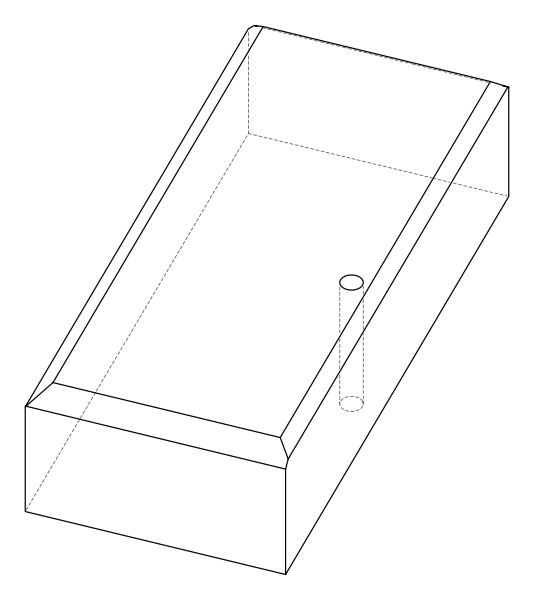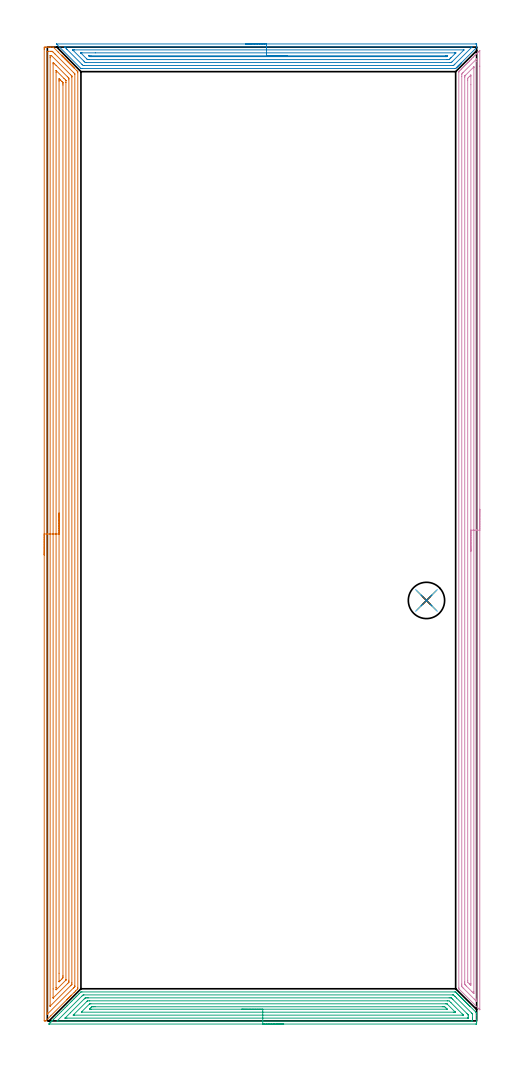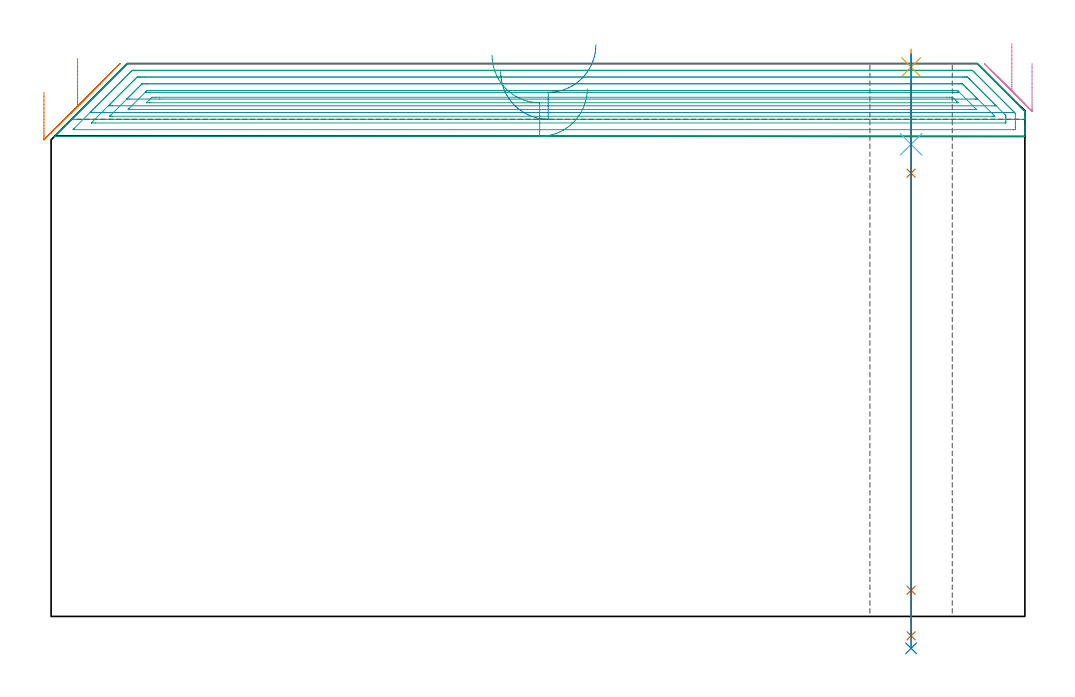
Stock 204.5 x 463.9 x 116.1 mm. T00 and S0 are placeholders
(PLAN: 8 operations, 4 tool changes, 55 min)
(1 AREA_MILL | FG_CHAMFER_SURFACE | UGT0205_001 | 22.02 min | 59370 mm3)
(2 AREA_MILL_1 | FG_CHAMFER_SURFACE_1 | UGT0205_001 | 7.78 min | 13171 mm3)
(3 AREA_MILL_2 | FG_CHAMFER_SURFACE_2 | UGT0205_001 | 9.51 min | 22662 mm3)
(4 AREA_MILL_3 | FG_CHAMFER_SURFACE_3 | UGT0205_001 | 14.53 min | 22168 mm3)
(5 SPOT_DRILL | STEP1HOLE | NXT0321_9005460120000 | 0.03 min | 5 mm3)
(6 DRILL_BLIND_HOLE_INTO_CENTER | STEP1HOLE | NXT0301_084 | 0.08 min | 1551 mm3)
(7 GUN_DRILL_THROUGH_HOLE | STEP1HOLE | UGT0307_008 | 0.58 min | 9503 mm3)
(8 DRILL_TO_ENLARGE_THROUGH_HOLE | STEP1HOLE | UGT0301_244 | 0.5 min | 16188 mm3)
(TOOL UGT0205_001 | Chamfer Mill 20 x 3 x 45 deg. | D20 FL50 Z2)
(TOOL NXT0321_9005460120000 | NC Spot Drill, 142deg, 12mm, Carbide, Uncoated | D12 PA142 FL30 Z2)
(TOOL NXT0301_084 | Carbide Drill 11.3mm [860.1-1130-034A1-MM 2214] | D11.3 PA140 FL55 Z2)
(TOOL UGT0307_008 | Gun Drill 11 mm | D11 PA130 FL24 Z1)
(TOOL UGT0301_244 | Twist Drill 17.3 mm | D17.3 PA118 FL130 Z2)
(OP 1 AREA_MILL)
G17 G21 G94 G90
T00 M6
G54
G17 G0 G90 X-1.5 Y221.95 S1061 M3
G43 Z126.1 H0
Z110.1
G94 G1 Y221.988 Z109.228 F250.
Y222.102 Z108.363
Y222.291 Z107.512
Y222.553 Z106.68
Y222.887 Z105.874
Y223.29 Z105.1
Y223.759 Z104.364
Y224.29 Z103.672
Y224.879 Z103.029
Y225.522 Z102.44
Y226.214 Z101.908
Y226.95 Z101.44
Y227.724 Z101.037
Y228.53 Z100.703
Y229.362 Z100.441
Y230.214 Z100.252
Y231.079 Z100.138
Y231.95 Z100.1
Y462.883
X-1.499 Y463.284 Z100.101
X-1.494 Y463.769 Z100.103
X-1.491 Y463.891 Z100.105
X-1.014 Y463.9 Z100.581
X-0.739 Z100.856
X-0.13 Z101.464
X0.42 Z102.016
X0.754 Z102.35
X1.304 Z102.9
X1.638 Z103.233
X2.743 Y463.899 Z104.342
X2.792 Y463.897 Z104.39
X2.821 Y463.88 Z104.419
X5.146 Y461.554 Z106.745
X6.647 Y460.054 Z108.244
X6.691 Y460.009 Z108.29
X6.896 Y459.805 Z108.495
X6.942 Y459.759 Z108.539
X6.989 Y459.712 Z108.588
X7.188 Y459.513 Z108.786
X7.237 Y459.465 Z108.834
X7.287 Y459.414 Z108.886
X7.479 Y459.221 Z109.078
X7.531 Y459.17 Z109.128
X7.584 Y459.116 Z109.183
X7.771 Y458.93 Z109.37
X7.826 Y458.876 Z109.423
X7.882 Y458.818 Z109.481
X8.062 Y458.638 Z109.661
X8.121 Y458.581 Z109.717
X8.18 Y458.521 Z109.779
X8.354 Y458.346 Z109.953
X8.415 Y458.286 Z110.012
X8.478 Y458.223 Z110.077
X8.646 Y458.055 Z110.245
X8.71 Y457.992 Z110.306
X8.775 Y457.925 Z110.374
X8.937 Y457.763 Z110.536
X9.004 Y457.697 Z110.601
X9.073 Y457.627 Z110.672
X9.229 Y457.471 Z110.828
X9.299 Y457.403 Z110.895
X9.371 Y457.33 Z110.97
X9.521 Y457.18 Z111.12
X9.594 Y457.108 Z111.19
X9.668 Y457.032 Z111.268
X9.812 Y456.888 Z111.411
X9.888 Y456.813 Z111.485
X9.966 Y456.734 Z111.565
X10.104 Y456.596 Z111.703
X10.183 Y456.519 Z111.779
X10.264 Y456.437 Z111.863
X10.396 Y456.305 Z111.995
X10.478 Y456.224 Z112.074
X10.562 Y456.139 Z112.161
X10.687 Y456.013 Z112.287
X10.772 Y455.929 Z112.369
X10.859 Y455.841 Z112.459
X10.979 Y455.721 Z112.578
X11.067 Y455.635 Z112.663
X11.157 Y455.543 Z112.756
X11.271 Y455.43 Z112.87
X11.362 Y455.34 Z112.958
X11.455 Y455.246 Z113.054
X11.562 Y455.138 Z113.162
X11.656 Y455.046 Z113.252
X11.752 Y454.948 Z113.352
X11.854 Y454.846 Z113.453
X11.951 Y454.751 Z113.547
X12.05 Y454.65 Z113.65
X12.146 Y454.555 Z113.745
X12.246 Y454.456 Z113.842
X12.348 Y454.352 Z113.947
X12.437 Y454.263 Z114.037
X12.54 Y454.162 Z114.136
X12.645 Y454.055 Z114.245
X12.729 Y453.971 Z114.329
X12.835 Y453.867 Z114.431
X14.014 Y452.688 Z115.61
X14.135 Y452.566 Z115.733
X14.456 Y452.245 Z116.054
X14.463 Y452.237 Z116.06
X14.499 Y452.195 Z116.083
X14.5 Y451.673 Z116.1
Y15.8
X14.499 Y15.305 Z116.082
X14.464 Y15.263 Z116.06
X13.476 Y14.276 Z115.076
X12.767 Y13.567 Z114.366
X11.428 Y12.227 Z113.027
X11.362 Y12.16 Z112.958
X11.297 Y12.097 Z112.896
X11.13 Y11.929 Z112.729
X11.067 Y11.865 Z112.664
X11.006 Y11.805 Z112.605
X10.832 Y11.632 Z112.431
X10.772 Y11.571 Z112.369
X10.714 Y11.513 Z112.313
X10.534 Y11.334 Z112.133
X10.478 Y11.276 Z112.074
X10.422 Y11.222 Z112.021
X10.237 Y11.036 Z111.836
X10.183 Y10.982 Z111.78
X10.131 Y10.93 Z111.73
X9.939 Y10.739 Z111.538
X9.888 Y10.687 Z111.485
X9.839 Y10.639 Z111.438
X9.641 Y10.441 Z111.24
X9.594 Y10.392 Z111.191
X9.547 Y10.347 Z111.146
X9.343 Y10.143 Z110.942
X9.299 Y10.098 Z110.896
X1.638 Y2.438 Z103.238
X-0.719 Y0.081 Z100.88
X-0.781 Y0.02 Z100.818
X-0.809 Y0.001 Z100.789
X-1.234 Y0. Z100.364
X-1.492 Y0.01 Z100.105
X-1.499 Y0.068 Z100.099
X-1.5 Y231.95 Z100.1
X-0.086 Z101.514
X-0.085 Y461.71 Z101.515
X-0.084 Y461.816 Z101.516
X-0.082 Y461.868 Z101.518
X-0.08 Y461.886 Z101.52
X-0.041 Y461.89 Z101.559
X0.358 Y461.898 Z101.958
X1.638 Y461.899 Z103.238
X2.128 Y461.896 Z103.728
X2.321 Y461.89 Z103.921
X2.522 Y461.717 Z104.122
X2.749 Y461.498 Z104.349
X3.406 Y460.844 Z105.006
X3.646 Y460.605 Z105.246
X12.577 Y451.673 Z114.177
X12.915 Y451.332 Z114.515
X13.012 Y451.231 Z114.612
X13.069 Y451.169 Z114.669
X13.079 Y451.14 Z114.679
X13.086 Y450.78 Z114.686
X13.085 Y16.693 Z114.685
X13.082 Y16.481 Z114.682
X13.079 Y16.376 Z114.679
X13.07 Y16.332 Z114.67
X13.038 Y16.297 Z114.638
X12.84 Y16.093 Z114.44
X12.55 Y15.8 Z114.15
X12.397 Y15.647 Z113.997
X0.045 Y3.295 Z101.645
X-0.018 Y3.235 Z101.582
X-0.046 Y3.21 Z101.554
X-0.064 Y3.196 Z101.536
X-0.079 Y3.244 Z101.521
X-0.081 Y3.295 Z101.519
X-0.085 Y3.831 Z101.515
X-0.086 Y231.95 Z101.514
X1.328 Z102.928
X1.329 Y458.818 Z102.929
Y459.131
X1.333 Y459.712 Z102.933
X1.335 Y459.866 Z102.935
X1.344 Y459.89 Z102.944
X1.39 Y459.895 Z102.99
X1.453 Y459.899 Z103.053
X1.638 Y459.898 Z103.238
X1.824 Y459.893 Z103.424
X1.877 Y459.89 Z103.477
X1.916 Y459.873 Z103.516
X1.973 Y459.82 Z103.573
X2.088 Y459.712 Z103.688
X11.021 Y450.78 Z112.621
X11.362 Y450.436 Z112.962
X11.633 Y450.158 Z113.233
X11.664 Y450.124 Z113.264
X11.667 Y450.074 Z113.267
X11.67 Y449.991 Z113.27
X11.671 Y449.887 Z113.271
Y449.574
Y18.167
X11.667 Y17.586 Z113.267
X11.665 Y17.431 Z113.265
X11.654 Y17.365 Z113.254
X11.618 Y17.327 Z113.218
X11.362 Y17.063 Z112.962
X11.179 Y16.878 Z112.779
X10.994 Y16.693 Z112.594
X1.405 Y7.104 Z103.005
X1.378 Y7.079 Z102.978
X1.343 Y7.051 Z102.943
X1.336 Y7.047 Z102.936
X1.334 Y7.054 Z102.934
X1.33 Y7.081 Z102.93
X1.329 Y7.125 Z102.929
Y7.181
X1.328 Y231.95 Z102.928
X2.743 Z104.343
Y455.915
X2.745 Y456.139 Z104.345
X2.75 Y456.581 Z104.35
X3.21 Y456.139 Z104.81
X3.406 Y455.944 Z105.006
X4.106 Y455.246 Z105.706
X9.594 Y449.757 Z111.194
X9.972 Y449.375 Z111.572
X10.162 Y449.179 Z111.762
X10.25 Y449.084 Z111.85
X10.252 Y448.993 Z111.852
X10.257 Y448.324 Z111.857
Y19.373
X10.254 Y18.706 Z111.854
X10.25 Y18.479 Z111.85
X10.242 Y18.402 Z111.842
X10.18 Y18.335 Z111.78
X10.083 Y18.233 Z111.683
X9.96 Y18.109 Z111.56
X9.594 Y17.742 Z111.194
X2.821 Y10.97 Z104.421
X2.785 Y10.938 Z104.385
X2.755 Y10.915 Z104.355
X2.749 Y10.914 Z104.349
X2.748 Y10.934 Z104.348
X2.744 Y11.11 Z104.344
X2.743 Y15.222 Z104.343
Y231.95
X4.157 Z105.757
Y451.807
X4.16 Y452.566 Z105.76
X4.162 Y452.696 Z105.762
X4.164 Y452.726 Z105.764
X4.244 Y452.654 Z105.844
X4.29 Y452.611 Z105.89
X7.909 Y448.993 Z109.509
X8.71 Y448.19 Z110.31
X8.797 Y448.1 Z110.397
X8.827 Y448.063 Z110.427
X8.836 Y448.031 Z110.436
X8.839 Y447.97 Z110.439
X8.843 Y447.207 Z110.443
Y447.072
Y19.752
X8.841 Y19.562 Z110.441
X8.838 Y19.468 Z110.438
X8.836 Y19.449 Z110.436
X8.82 Y19.427 Z110.42
X8.773 Y19.373 Z110.373
X4.299 Y14.898 Z105.899
X4.29 Y14.89 Z105.89
X4.164 Y14.79 Z105.764
X4.161 Y14.907 Z105.761
X4.159 Y15.04 Z105.759
X4.157 Y15.8 Z105.757
Y15.934
Y231.95
X5.571 Z107.171
Y447.699
X5.572 Y448.1 Z107.172
X5.575 Y448.588 Z107.175
X5.578 Y448.755 Z107.178
X5.586 Y448.854 Z107.186
X5.767 Y448.678 Z107.367
X6.058 Y448.392 Z107.658
X6.352 Y448.1 Z107.952
X6.942 Y447.51 Z108.542
X7.244 Y447.207 Z108.844
X7.346 Y447.1 Z108.946
X7.422 Y447.017 Z109.022
X7.424 Y446.96 Z109.024
X7.427 Y446.717 Z109.027
X7.428 Y446.314 Z109.028
X7.429 Y445.822 Z109.029
X7.428 Y21.561 Z109.028
X7.426 Y21.159 Z109.026
X7.422 Y20.674 Z109.022
X7.415 Y20.475 Z109.015
X7.216 Y20.266 Z108.816
X7.079 Y20.127 Z108.679
X6.942 Y19.99 Z108.542
X6.058 Y19.106 Z107.658
X5.746 Y18.795 Z107.346
X5.637 Y18.688 Z107.237
X5.6 Y18.655 Z107.2
X5.582 Y18.641 Z107.182
X5.578 Y18.655 Z107.178
X5.574 Y18.749 Z107.174
X5.572 Y18.81 Z107.172
X5.571 Y22.694 Z107.171
Y231.95
Y232.822 Z107.209
Y233.687 Z107.323
Y234.538 Z107.512
Y235.37 Z107.774
Y236.176 Z108.108
Y236.95 Z108.511
Y237.686 Z108.98
Y238.378 Z109.511
Y239.021 Z110.1
Y239.611 Z110.743
Y240.142 Z111.435
Y240.61 Z112.171
Y241.013 Z112.945
Y241.347 Z113.751
Y241.609 Z114.583
Y241.798 Z115.435
Y241.912 Z116.299
Y241.95 Z117.171
G0 Z126.1
M5
M2
(OP 2 AREA_MILL_1)
G17 G21 G94 G90
T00 M6
G54
G17 G0 G90 X94.4 Y465.4 S1061 M3
G43 Z126.1 H0
Z114.4
G94 G1 X94.438 Z113.528 F250.
X94.552 Z112.664
X94.741 Z111.812
X95.003 Z110.98
X95.337 Z110.174
X95.74 Z109.4
X96.209 Z108.664
X96.74 Z107.972
X97.329 Z107.329
X97.972 Z106.74
X98.664 Z106.209
X99.4 Z105.74
X100.174 Z105.337
X100.98 Z105.003
X101.812 Z104.741
X102.664 Z104.552
X103.528 Z104.438
X104.4 Z104.4
X204.077
X204.342 Y465.397 Z104.403
X204.498 Y465.391 Z104.405
X204.5 Y465.185 Z104.611
Y464.872 Z104.923
Y463.77 Z106.03
X204.499 Y463.701 Z106.096
X204.491 Y463.69 Z106.108
X203.903 Y463.103 Z106.697
X197.099 Y456.298 Z113.499
X197.055 Y456.254 Z113.545
X196.848 Y456.047 Z113.752
X196.804 Y456.002 Z113.795
X196.757 Y455.957 Z113.842
X196.554 Y455.753 Z114.046
X196.508 Y455.707 Z114.09
X196.46 Y455.659 Z114.14
X196.26 Y455.459 Z114.34
X196.212 Y455.411 Z114.386
X196.162 Y455.362 Z114.437
X195.966 Y455.165 Z114.633
X195.917 Y455.115 Z114.682
X195.865 Y455.064 Z114.735
X195.672 Y454.872 Z114.927
X195.621 Y454.82 Z114.977
X195.568 Y454.767 Z115.032
X195.378 Y454.578 Z115.221
X195.325 Y454.524 Z115.273
X195.27 Y454.47 Z115.329
X195.084 Y454.284 Z115.515
X195.03 Y454.228 Z115.568
X194.973 Y454.172 Z115.626
X194.825 Y454.024 Z115.775
X194.588 Y453.788 Z116.01
X194.501 Y453.706 Z116.092
X194.08 Y453.7 Z116.1
X16.504
X16. Y453.707 Z116.093
X15.984 Y453.716 Z116.084
X4.385 Y465.315 Z104.483
X4.313 Y465.391 Z104.405
X4.416 Y465.399 Z104.401
X4.458 Y465.4 Z104.4
X104.4
Y463.986 Z105.814
X202.11
X202.323 Y463.985 Z105.815
X202.221 Y463.875 Z105.925
X202.111 Y463.761 Z106.039
X194.08 Y455.73 Z114.07
X193.77 Y455.424 Z114.376
X193.454 Y455.115 Z114.685
X193.189 Y455.114 Z114.686
X17.398
X17.046 Y455.115 Z114.685
X16.504 Y455.647 Z114.153
X9.366 Y462.784 Z107.016
X9.052 Y463.098 Z106.702
X8.473 Y463.679 Z106.121
X8.177 Y463.985 Z105.815
X8.472 Y463.986 Z105.814
X104.4
Y462.572 Z107.228
X198.18 Y462.571 Z107.229
X198.288 Y462.57 Z107.23
X198.388 Y462.567 Z107.233
X198.447 Y462.565 Z107.235
X198.418 Y462.529 Z107.271
X198.369 Y462.473 Z107.327
X198.326 Y462.426 Z107.374
X192.988 Y457.087 Z112.713
X192.79 Y456.889 Z112.911
X192.542 Y456.645 Z113.155
X192.456 Y456.563 Z113.237
X192.426 Y456.537 Z113.263
X192.385 Y456.534 Z113.266
X192.296 Y456.532 Z113.268
X191.766 Y456.529 Z113.271
X18.652
X18.289 Y456.531 Z113.269
X18.168 Y456.533 Z113.267
X18.077 Y456.535 Z113.265
X18.005 Y456.604 Z113.196
X17.713 Y456.889 Z112.911
X17.397 Y457.203 Z112.597
X12.389 Y462.211 Z107.589
X12.043 Y462.56 Z107.24
X12.042 Y462.568 Z107.232
X12.043
X12.573 Y462.571 Z107.229
X12.935
X104.4 Y462.572 Z107.228
Y461.157 Z108.643
X194.08
X194.25 Y461.155 Z108.645
X194.559 Y461.15 Z108.65
X194.587 Y461.146 Z108.654
X194.568 Y461.123 Z108.677
X194.527 Y461.079 Z108.721
X194.477 Y461.026 Z108.774
X194.429 Y460.977 Z108.823
X192.296 Y458.844 Z110.956
X192.114 Y458.663 Z111.137
X191.758 Y458.31 Z111.49
X191.403 Y457.959 Z111.841
X191.229 Y457.949 Z111.851
X190.511 Y457.944 Z111.856
X190.343 Y457.943 Z111.857
X19.906
X19.181 Y457.945 Z111.855
X19.134 Y457.947 Z111.853
X19.112 Y457.949 Z111.851
X19.087 Y457.971 Z111.829
X18.984 Y458.068 Z111.732
X18.783 Y458.267 Z111.533
X16.177 Y460.873 Z108.927
X16.016 Y461.037 Z108.763
X15.938 Y461.119 Z108.681
X15.91 Y461.15 Z108.65
X15.927 Y461.151 Z108.649
X16.504 Y461.156 Z108.644
X22.834 Y461.157 Z108.643
X104.4
Y459.743 Z110.057
X189.619
X190.318 Y459.742 Z110.058
X190.511 Y459.739 Z110.061
X190.688 Y459.736 Z110.064
X190.547 Y459.55 Z110.25
X190.531 Y459.53 Z110.27
X190.511 Y459.509 Z110.291
X190.414 Y459.416 Z110.384
X190.372 Y459.378 Z110.422
X190.353 Y459.364 Z110.436
X190.335 Y459.362 Z110.438
X190.162 Y459.359 Z110.441
X189.813 Y459.357 Z110.443
X189.619
X20.966
X20.266 Y459.359 Z110.441
X20.172 Y459.362 Z110.438
X20.152 Y459.364 Z110.436
X20.122 Y459.386 Z110.414
X20.074 Y459.427 Z110.373
X19.952 Y459.55 Z110.25
X19.832 Y459.678 Z110.122
X19.78 Y459.737 Z110.063
X19.815 Y459.739 Z110.061
X19.881 Y459.741 Z110.059
X20.074 Y459.743 Z110.057
X20.772
X104.4
X105.272 Z110.095
X106.137 Z110.209
X106.988 Z110.398
X107.82 Z110.66
X108.626 Z110.994
X109.4 Z111.397
X110.136 Z111.865
X110.828 Z112.396
X111.471 Z112.986
X112.06 Z113.629
X112.592 Z114.321
X113.06 Z115.057
X113.463 Z115.831
X113.797 Z116.637
X114.059 Z117.469
X114.248 Z118.32
X114.362 Z119.185
X114.4 Z120.057
G0 Z126.1
M5
M2
(OP 3 AREA_MILL_2)
G17 G21 G94 G90
T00 M6
G54
G17 G0 G90 X112.6 Y-1.5 S1061 M3
G43 Z126.1 H0
Z110.8
G94 G1 X112.562 Z109.928 F250.
X112.448 Z109.063
X112.259 Z108.212
X111.997 Z107.38
X111.663 Z106.574
X111.26 Z105.8
X110.791 Z105.064
X110.26 Z104.372
X109.671 Z103.729
X109.028 Z103.139
X108.336 Z102.608
X107.6 Z102.14
X106.826 Z101.737
X106.02 Z101.403
X105.188 Z101.141
X104.336 Z100.952
X103.472 Z100.838
X102.6 Z100.8
X0.94
X0.711 Y-1.497 Z100.801
Y-1.488 Z100.81
X1.066 Y-1.134 Z101.166
X1.243 Y-0.955 Z101.342
X1.306 Y-0.894 Z101.405
X1.479 Y-0.721 Z101.578
X1.539 Y-0.659 Z101.638
X1.603 Y-0.596 Z101.703
X1.773 Y-0.426 Z101.873
X1.835 Y-0.363 Z101.934
X1.901 Y-0.299 Z102.
X2.068 Y-0.132 Z102.167
X2.131 Y-0.067 Z102.23
X2.198 Y-0.002 Z102.297
X3.09 Y0.891 Z103.19
X3.983 Y1.783 Z104.082
X4.875 Y2.676 Z104.975
X5.768 Y3.568 Z105.867
X6.66 Y4.461 Z106.76
X7.553 Y5.353 Z107.652
X8.445 Y6.245 Z108.545
X9.338 Y7.138 Z109.437
X11.013 Y8.814 Z111.112
X11.123 Y8.924 Z111.221
X11.454 Y9.254 Z111.554
X11.68 Y9.48 Z111.78
X11.902 Y9.702 Z112.001
X12.015 Y9.817 Z112.113
X12.36 Y10.16 Z112.459
X12.56 Y10.36 Z112.66
X12.79 Y10.591 Z112.889
X12.908 Y10.709 Z113.005
X13.265 Y11.065 Z113.365
X13.44 Y11.24 Z113.539
X13.678 Y11.479 Z113.777
X13.8 Y11.602 Z113.898
X14.171 Y11.971 Z114.271
X14.319 Y12.119 Z114.419
X14.86 Y12.663 Z114.957
X15.139 Y12.939 Z115.239
X15.199 Y12.999 Z115.299
X15.916 Y13.715 Z116.013
X16.005 Y13.798 Z116.087
X16.477 Y13.8 Z116.1
X194.077
X194.505 Y13.794 Z116.092
X194.569 Y13.731 Z116.03
X194.601 Y13.699 Z115.998
X195.047 Y13.255 Z115.551
X195.12 Y13.18 Z115.479
X195.267 Y13.033 Z115.332
X195.343 Y12.959 Z115.255
X195.415 Y12.886 Z115.185
X195.565 Y12.736 Z115.035
X195.639 Y12.663 Z114.959
X195.709 Y12.591 Z114.89
X195.862 Y12.438 Z114.737
X195.935 Y12.367 Z114.663
X196.004 Y12.296 Z114.595
X196.16 Y12.141 Z114.44
X196.231 Y12.071 Z114.367
X196.299 Y12.002 Z114.301
X196.457 Y11.843 Z114.142
X196.527 Y11.775 Z114.071
X196.593 Y11.707 Z114.006
X196.755 Y11.546 Z113.845
X196.823 Y11.479 Z113.775
X196.888 Y11.413 Z113.712
X197.052 Y11.248 Z113.547
X197.119 Y11.183 Z113.479
X197.182 Y11.118 Z113.417
X197.35 Y10.951 Z113.25
X197.415 Y10.887 Z113.183
X197.477 Y10.823 Z113.122
X197.647 Y10.653 Z112.952
X197.711 Y10.591 Z112.887
X197.772 Y10.529 Z112.828
X197.945 Y10.356 Z112.655
X198.007 Y10.295 Z112.591
X198.066 Y10.234 Z112.533
X198.242 Y10.058 Z112.357
X198.303 Y9.999 Z112.295
X198.361 Y9.939 Z112.238
X198.54 Y9.761 Z112.06
X198.599 Y9.702 Z111.999
X198.656 Y9.645 Z111.944
X198.837 Y9.463 Z111.762
X198.895 Y9.406 Z111.703
X198.95 Y9.35 Z111.649
X199.135 Y9.166 Z111.465
X199.191 Y9.11 Z111.407
X199.245 Y9.056 Z111.354
X199.432 Y8.868 Z111.167
X199.487 Y8.814 Z111.111
X199.54 Y8.761 Z111.06
X199.73 Y8.571 Z110.87
X199.783 Y8.518 Z110.815
X199.834 Y8.466 Z110.765
X200.027 Y8.273 Z110.572
X200.079 Y8.222 Z110.519
X200.129 Y8.172 Z110.471
X200.325 Y7.976 Z110.275
X200.375 Y7.926 Z110.223
X200.423 Y7.877 Z110.176
X200.622 Y7.678 Z109.977
X200.671 Y7.63 Z109.927
X200.718 Y7.582 Z109.881
X200.92 Y7.381 Z109.68
X200.967 Y7.334 Z109.631
X201.013 Y7.288 Z109.587
X201.217 Y7.083 Z109.382
X201.263 Y7.038 Z109.335
X201.307 Y6.993 Z109.292
X201.514 Y6.786 Z109.085
X201.559 Y6.742 Z109.039
X203.927 Y4.374 Z106.671
X204.021 Y4.28 Z106.579
X204.192 Y4.108 Z106.408
X204.372 Y3.93 Z106.227
X204.489 Y3.811 Z106.108
X204.5 Y3.797 Z106.093
Y3.454 Z105.753
Y2.597 Z104.892
Y0.504 Z102.801
Y-0.067 Z102.228
Y-0.67 Z101.626
X204.497 Y-0.955 Z101.34
X204.492 Y-1.491 Z100.805
X204.435 Y-1.493 Z100.803
X203.894 Y-1.5 Z100.8
X102.6
Y-0.086 Z102.214
X4.894 Y-0.085 Z102.215
X4.875 Y-0.084 Z102.216
X4.595 Y-0.067 Z102.233
X4.731 Y0.076 Z102.376
X4.875 Y0.225 Z102.525
X16.477 Y11.827 Z114.127
X16.75 Y12.095 Z114.395
X17.029 Y12.367 Z114.667
X17.352 Y12.385 Z114.685
X17.37
X193.167
X193.185 Y12.384 Z114.684
X193.471 Y12.367 Z114.667
X194.077 Y11.771 Z114.071
X194.371 Y11.479 Z113.779
X194.97 Y10.881 Z113.181
X202.109 Y3.74 Z106.04
X202.359 Y3.486 Z105.786
X202.441 Y3.397 Z105.697
X202.49 Y3.338 Z105.638
X202.493 Y3.291 Z105.591
X202.498 Y3.099 Z105.399
X202.5 Y1.321 Z103.621
X202.499 Y0.821 Z103.121
X202.498 Y0.435 Z102.735
X202.49 Y-0.067 Z102.233
X202.127 Y-0.085 Z102.215
X202.109
X102.6 Y-0.086 Z102.214
Y1.328 Z103.628
X9.338 Y1.329 Z103.629
X8.827 Y1.33 Z103.63
X8.462 Y1.334 Z103.634
X8.445 Y1.335 Z103.635
Y1.34 Z103.64
Y1.344 Z103.644
X10.949 Y3.85 Z106.15
X17.53 Y10.431 Z112.731
X17.691 Y10.591 Z112.891
X17.98 Y10.872 Z113.172
X18.076 Y10.964 Z113.264
X18.262 Y10.967 Z113.267
X18.773 Y10.97 Z113.27
X19.155 Y10.971 Z113.271
X19.664 Y10.972 Z113.272
X191.4 Y10.971 Z113.271
X191.911 Y10.97 Z113.27
X192.292 Y10.967 Z113.267
X192.415 Y10.965 Z113.265
X192.544 Y10.845 Z113.145
X192.805 Y10.591 Z112.891
X193.185 Y10.216 Z112.516
X199.915 Y3.486 Z105.786
X200.325 Y3.073 Z105.373
X200.436 Y2.953 Z105.253
X200.49 Y2.886 Z105.186
X200.494 Y2.772 Z105.072
X200.498 Y2.597 Z104.897
X200.5 Y2.423 Z104.723
X200.499 Y1.709 Z104.009
X200.498 Y1.537 Z103.837
X200.49 Y1.361 Z103.661
X200.483 Y1.334 Z103.634
X200.467 Y1.333 Z103.633
X200.42 Y1.33 Z103.63
X200.325 Y1.329 Z103.629
X102.6 Y1.328 Z103.628
Y2.743 Z105.043
X12.908
X12.761 Y2.744 Z105.044
X12.363 Y2.75 Z105.05
X12.311 Y2.751 Z105.051
X12.339 Y2.783 Z105.083
X12.394 Y2.843 Z105.143
X12.462 Y2.912 Z105.212
X12.526 Y2.977 Z105.277
X18.891 Y9.341 Z111.641
X18.998 Y9.446 Z111.746
X19.072 Y9.514 Z111.814
X19.113 Y9.55 Z111.85
X19.155 Y9.552 Z111.852
X19.303 Y9.555 Z111.855
X20.047 Y9.557 Z111.857
X20.193
X190.507
X190.655 Y9.555 Z111.855
X191.4 Y9.544 Z111.844
X192.136 Y8.814 Z111.114
X192.292 Y8.659 Z110.959
X197.647 Y3.303 Z105.603
X198.176 Y2.764 Z105.064
X198.185 Y2.748 Z105.048
X198.161 Y2.747 Z105.047
X198.088 Y2.745 Z105.045
X197.941 Y2.743 Z105.043
X197.647
X102.6
Y4.157 Z106.457
X16.477
X16.259 Y4.159 Z106.459
X16.198 Y4.161 Z106.461
X16.176 Y4.162 Z106.462
X16.222 Y4.214 Z106.514
X16.321 Y4.321 Z106.621
X16.372 Y4.374 Z106.674
X19.986 Y7.987 Z110.287
X20.047 Y8.047 Z110.347
X20.138 Y8.128 Z110.428
X20.217 Y8.136 Z110.436
X20.385 Y8.139 Z110.439
X20.722 Y8.143 Z110.443
X189.615
X190.294 Y8.139 Z110.439
X190.339 Y8.136 Z110.436
X190.431 Y8.059 Z110.359
X190.507 Y7.993 Z110.293
X194.128 Y4.374 Z106.674
X194.178 Y4.323 Z106.623
X194.274 Y4.222 Z106.522
X194.328 Y4.162 Z106.462
X194.324 Y4.161 Z106.461
X194.294 Y4.158 Z106.458
X194.077 Y4.157 Z106.457
X193.403
X102.6
Y5.571 Z107.871
X20.94
X20.628 Y5.572 Z107.872
X20.087 Y5.577 Z107.877
X20.047 Y5.578 Z107.878
Y5.59 Z107.89
Y5.597 Z107.897
X20.768 Y6.321 Z108.621
X20.94 Y6.491 Z108.791
X21.128 Y6.672 Z108.972
X21.18 Y6.72 Z109.02
X21.257 Y6.722 Z109.022
X21.832 Y6.727 Z109.027
X22.143 Y6.729 Z109.029
X22.725
X188.141
X188.723 Y6.727 Z109.027
X189.037 Y6.725 Z109.025
X189.32 Y6.721 Z109.021
X189.615 Y6.434 Z108.734
X189.902 Y6.15 Z108.45
X190.186 Y5.865 Z108.165
X190.373 Y5.676 Z107.976
X190.438 Y5.606 Z107.906
X190.464 Y5.576 Z107.876
X190.46 Y5.575 Z107.875
X190.391 Y5.573 Z107.873
X190.196 Y5.571 Z107.871
X102.6
X101.728 Z107.909
X100.863 Z108.023
X100.012 Z108.212
X99.18 Z108.474
X98.374 Z108.808
X97.6 Z109.211
X96.864 Z109.68
X96.172 Z110.211
X95.529 Z110.8
X94.94 Z111.443
X94.408 Z112.135
X93.94 Z112.871
X93.537 Z113.645
X93.203 Z114.451
X92.941 Z115.283
X92.752 Z116.135
X92.638 Z116.999
X92.6 Z117.871
G0 Z126.1
M5
M2
(OP 4 AREA_MILL_3)
G17 G21 G94 G90
T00 M6
G54
G17 G0 G90 X206. Y243.75 S1061 M3
G43 Z126.1 H0
Z116.1
G94 G1 Y243.712 Z115.228 F250.
Y243.598 Z114.363
Y243.409 Z113.512
Y243.147 Z112.68
Y242.813 Z111.874
Y242.41 Z111.1
Y241.941 Z110.364
Y241.41 Z109.672
Y240.821 Z109.029
Y240.178 Z108.44
Y239.486 Z107.908
Y238.75 Z107.44
Y237.976 Z107.037
Y237.17 Z106.703
Y236.338 Z106.441
Y235.486 Z106.252
Y234.622 Z106.138
Y233.75 Z106.1
Y5.547
X205.994 Y5.324 Z106.104
X205.993 Y5.318 Z106.105
X205.975 Y5.324 Z106.123
X205.632 Y5.668 Z106.468
X205.444 Y5.854 Z106.652
X196.204 Y15.095 Z115.895
X196.065 Y15.237 Z116.034
X196.006 Y15.299 Z116.092
X196. Y15.747 Z116.1
Y451.753
X196.006 Y452.201 Z116.092
X196.063 Y452.263 Z116.036
X196.556 Y452.757 Z115.541
X197.126 Y453.326 Z114.974
X197.339 Y453.539 Z114.759
X197.444 Y453.646 Z114.652
X197.889 Y454.089 Z114.211
X198.333 Y454.535 Z113.763
X198.778 Y454.978 Z113.322
X199.222 Y455.424 Z112.874
X199.667 Y455.867 Z112.433
X200.111 Y456.313 Z111.985
X200.317 Y456.518 Z111.782
X200.38 Y456.58 Z111.72
X200.998 Y457.2 Z111.098
X201.211 Y457.411 Z110.889
X201.255 Y457.455 Z110.845
X201.889 Y458.091 Z110.207
X202.13 Y458.33 Z109.969
X202.778 Y458.979 Z109.318
X202.998 Y459.198 Z109.102
X203.667 Y459.868 Z108.43
X203.881 Y460.081 Z108.219
X204.556 Y460.757 Z107.541
X204.757 Y460.957 Z107.343
X204.785 Y460.985 Z107.315
X205.444 Y461.646 Z106.652
X205.632 Y461.832 Z106.468
X205.678 Y461.878 Z106.422
X205.889 Y462.09 Z106.209
X205.979 Y462.176 Z106.119
X205.995 Y462.183 Z106.103
X205.999 Y462.176 Z106.099
X206. Y454.821 Z106.1
Y233.75
X204.586 Z107.514
Y10.387
X204.584 Y9.493 Z107.516
X204.583 Y9.466 Z107.517
X204.556 Y9.206 Z107.544
X204.26 Y9.493 Z107.84
X203.667 Y10.083 Z108.433
X203.363 Y10.387 Z108.737
X198.333 Y15.417 Z113.767
X198.004 Y15.747 Z114.096
X197.444 Y16.317 Z114.656
X197.417 Y16.641 Z114.683
X197.416 Y16.67 Z114.684
X197.414 Y17.534 Z114.686
Y449.966
X197.416 Y450.859 Z114.684
X197.417 Y450.887 Z114.683
X197.444 Y451.182 Z114.656
X197.725 Y451.47 Z114.375
X198.003 Y451.753 Z114.097
X204.257 Y458.007 Z107.843
X204.409 Y458.154 Z107.691
X204.556 Y458.294 Z107.544
X204.583 Y458.007 Z107.517
X204.584 Y457.978 Z107.516
X204.586 Y457.113 Z107.514
Y233.75
X203.172 Z108.928
X203.171 Y13.961 Z108.929
X203.17 Y13.566 Z108.93
X203.166 Y13.067 Z108.934
X203.165 Y13.05 Z108.935
X203.139 Y13.067 Z108.961
X202.778 Y13.423 Z109.322
X202.239 Y13.961 Z109.861
X199.558 Y16.641 Z112.542
X199.222 Y16.977 Z112.878
X198.946 Y17.258 Z113.154
X198.877 Y17.33 Z113.223
X198.846 Y17.365 Z113.254
X198.835 Y17.404 Z113.265
X198.833 Y17.534 Z113.267
X198.83 Y17.929 Z113.27
X198.829 Y18.428 Z113.271
X198.828 Y18.824 Z113.272
X198.829 Y449.468 Z113.271
X198.831 Y449.966 Z113.269
X198.833 Y450.064 Z113.267
X198.835 Y450.11 Z113.265
X198.856 Y450.145 Z113.244
X198.948 Y450.241 Z113.152
X199.222 Y450.522 Z112.878
X203.132 Y454.433 Z108.968
X203.147 Y454.445 Z108.953
X203.157 Y454.451 Z108.943
X203.166 Y454.453 Z108.934
X203.168 Y454.446 Z108.932
X203.17 Y454.433 Z108.93
X203.171 Y454.198 Z108.929
X203.172 Y454.037 Z108.928
Y233.75
X201.757 Z110.343
Y17.667
X201.756 Y17.534 Z110.344
X201.75 Y16.919 Z110.35
X201.116 Y17.534 Z110.984
X201. Y17.652 Z111.1
X200.25 Y18.428 Z111.85
X200.243 Y19.188 Z111.857
Y19.321
Y448.179
X200.247 Y448.936 Z111.853
X200.25 Y449.072 Z111.85
X200.617 Y449.457 Z111.483
X201. Y449.85 Z111.1
X201.057 Y449.908 Z111.043
X201.572 Y450.423 Z110.528
X201.646 Y450.496 Z110.454
X201.71 Y450.554 Z110.39
X201.745 Y450.586 Z110.355
X201.75 Y450.536 Z110.35
X201.756 Y450.099 Z110.344
X201.757 Y445.963 Z110.343
Y233.75
Y232.878 Z110.381
Y232.013 Z110.495
Y231.162 Z110.683
Y230.33 Z110.946
Y229.524 Z111.28
Y228.75 Z111.682
Y228.014 Z112.151
Y227.322 Z112.682
Y226.679 Z113.272
Y226.09 Z113.915
Y225.558 Z114.607
Y225.09 Z115.343
Y224.687 Z116.116
Y224.353 Z116.922
Y224.091 Z117.754
Y223.902 Z118.606
Y223.788 Z119.471
Y223.75 Z120.343
G0 Z126.1
M5
M2
(OP 5 SPOT_DRILL)
G17 G21 G94 G90
T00 M6
G54
G17 G0 G90 X180.6 Y200.3 S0 M3
G43 Z126.1 H0
G94 G81 G98 Z115.355 F250. R119.1
G80
M5
M2
(OP 6 DRILL_BLIND_HOLE_INTO_CENTER)
G17 G21 G94 G90
T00 M6
G54
G17 G0 G90 X180.6 Y200.3 S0 M3
G43 Z126.1 H1
G94 G81 G98 Z99.15 F250. R118.1
G80
M5
M2
(OP 7 GUN_DRILL_THROUGH_HOLE)
G17 G21 G94 G90
T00 M6
G54
G17 G0 G90 X180.6 Y200.3 M8
G43 Z126.1 H0
Z112.181
S716 M3
G94 G1 Z93.087 F125. M26
G4 X.084
Z5.5 F250.
G4 X.084
Z-4.065 F125.
G4 X.084
M5
M9
G0 Z112.181
Z126.1
M2
(OP 8 DRILL_TO_ENLARGE_THROUGH_HOLE)
G17 G21 G94 G90
T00 M6
G54
G17 G0 G90 X180.6 Y200.3 S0 M3
G43 Z126.1 H0
G94 G73 G98 Z-6.697 F250. Q15.35 R118.1
G80
M5
M2
